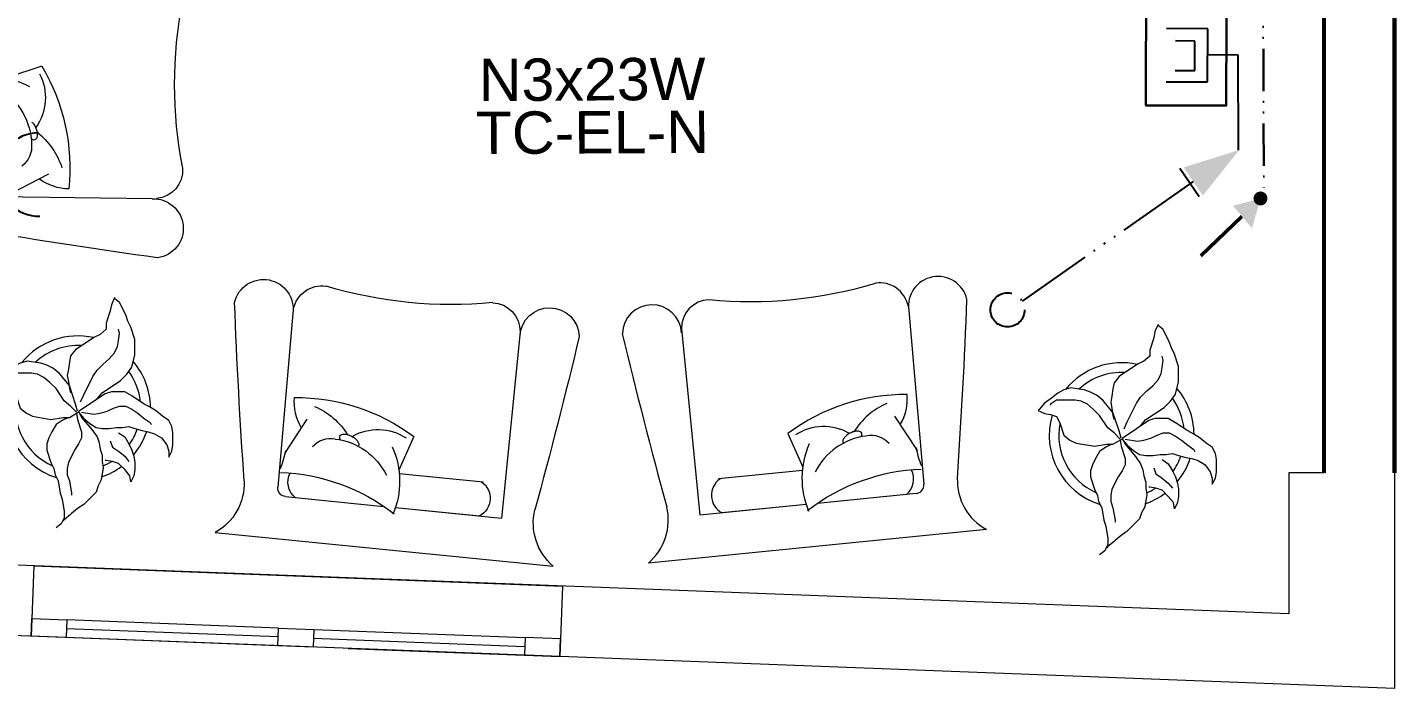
# Model space of a CAD drawing. Header units: millimetres. Extents: x -1335 to 33749, y 2338 to 5277.
# Drawn here: x 13440 to 13827.6, y 3272.5 to 3459.9 of the extents above; entities that cross this region are included whole.
import ezdxf
from ezdxf.enums import TextEntityAlignment as Align

# ---------------------------------------------------------------- set-up
doc = ezdxf.new("R2010")
doc.units = ezdxf.units.MM
for name, pattern in [('ACAD_ISO03W100', [30, 12, -18]), ('ACAD_ISO05W100', [37.5, 24, -3, 0.5, -3, 0.5, -3, 0.5, -3]), ('ACAD_ISO12W100', [21, 12, -3, 0, -3, 0, -3])]:
    doc.linetypes.add(name, pattern=pattern)
for name, color, linetype, lineweight in [('DUVAR', 7, 'Continuous', 53), ('KOLON HATTI', 3, 'Continuous', 50), ('Linye-23', 220, 'Continuous', 25), ('PENCERE', 1, 'Continuous', 20), ('priz', 50, 'Continuous', 30), ('TEF', 15, 'Continuous', 18), ('tefrişler', 134, 'Continuous', 9), ('telefon', 3, 'ACAD_ISO12W100', 30), ('YALıTıM', 7, 'Continuous', 18), ('YESIL', 74, 'Continuous', 18)]:
    doc.layers.add(name, color=color, linetype=linetype, lineweight=lineweight)
for name, color, linetype in [('eleman', 2, 'Continuous'), ('LAMBA YAZI', 51, 'Continuous'), ('televizyon', 4, 'ACAD_ISO05W100')]:
    doc.layers.add(name, color=color, linetype=linetype)
doc.layers.get('TEF').off()
doc.styles.add('LAMBA', font='arial.ttf', dxfattribs={"height": 12})

# ---------------------------------------------------------------- blocks, each defined once
blk = doc.blocks.new('adf')
at = {"layer": 'tefrişler'}
for p, q in [((110998.47, -78221.59), (111045.92, -78305.41)), ((110950.59, -78266.86), (110993.9, -78243.05)), ((110997.21, -78243.96), (111011.02, -78268.37)), ((110979.63, -78258.4), (110985.97, -78248.65)), ((110998.57, -78246.37), (111011.02, -78268.37)), ((111012.64, -78271.22), (111024.45, -78292.09)), ((111012.64, -78271.22), (111027.54, -78297.55)), ((111004.25, -78276.1), (111016.01, -78296.87)), ((110996.3, -78284.11), (111003.4, -78276.37)), ((110981.38, -78323.69), (111027.54, -78297.55))]:
    blk.add_line(p, q, dxfattribs=at)
for centre, major_axis, start_param, end_param in [((110982.44, -78220.11), (-15.52, 4.3), 2.223554, 3.319567), ((111507.43, -79674.05), (408.43, 1474.2), 0.616403, 0.649548), ((110995.1, -78245.16), (-2.34, 0.65), 3.926991, 5.497787), ((110971.97, -78229.27), (-23.12, 6.4), 2.428521, 2.655338), ((111041, -78220.56), (15.07, 54.38), 2.297702, 2.914624), ((110996.04, -78251.41), (-5.44, 1.51), 4.517579, 5.87915), ((110946.1, -78259.75), (2.24, 8.1), 0.915132, 3.975123), ((110979.38, -78269.85), (-13.46, 3.73), -1.42432, -0.78946), ((110993.7, -78259.48), (-6.72, 1.86), -0.144832, 0.876693), ((111024.27, -78235.1), (15.07, 54.38), 2.252393, 2.893244), ((110991.18, -78246.89), (-19.74, 5.47), 1.088843, 1.69928), ((111004.03, -78253.92), (-17.99, 4.98), 0.806095, 1.799336), ((110954.16, -78274.23), (-7.82, 2.17), -0.701718, 0.841689), ((110988.36, -78265.5), (0.208, 0.749), 1.165832, 1.862361), ((110989.72, -78265.47), (0.57, 2.06), 1.862361, 2.276788), ((110988.36, -78265.5), (-0.749, 0.208), -1.101493, -0.404964), ((110991.14, -78264.81), (0.99, 3.58), 2.276788, 2.534296), ((110988.63, -78266.84), (0.57, 2.06), 0.196204, 0.469303), ((110992.9, -78263.35), (-5.78, 1.6), 0.9635, 1.165832), ((111003.75, -78269.72), (-14.04, 3.89), 0.159983, 1.266031), ((110992.9, -78263.35), (-5.78, 1.6), 1.165832, 1.368164), ((110991.86, -78265.38), (0.99, 3.58), 2.938961, 3.196469), ((110991.53, -78266.92), (-2.06, 0.57), 1.625673, 2.040099), ((110991.8, -78268.25), (-0.749, 0.208), 2.040099, 2.736628), ((110991.8, -78268.25), (-0.749, 0.208), 2.736628, 2.949409), ((110996.63, -78253.36), (-23.12, 6.4), 1.837975, 2.657646), ((110853.21, -78359.17), (33.08, 119.39), 5.30512, 5.690454), ((111018.83, -78291.67), (-5.44, 1.51), 1.291777, 3.336402), ((111038.94, -78319.92), (4.3, 15.52), 6.105211, 7.201224), ((110062.45, -77121.58), (-1474.2, 408.43), 2.492045, 2.525189), ((110977.99, -78316.31), (2.17, 7.82), 2.299904, 3.843311), ((110986.25, -78330.68), (2.24, 8.1), 0.737266, 3.797257)]:
    blk.add_ellipse(centre, major_axis=major_axis, ratio=1, start_param=start_param, end_param=end_param, dxfattribs=at)
blk = doc.blocks.new('aegfwe')
at = {"layer": 'tefrişler'}
for p, q in [((64911.37, -97870.52), (64912.24, -97868.78)), ((64912.24, -97868.78), (64913.69, -97867.62)), ((64905.85, -97874.3), (64907.59, -97873.14)), ((64907.59, -97873.14), (64909.33, -97871.68)), ((64909.33, -97871.68), (64909.62, -97871.39)), ((64909.62, -97871.39), (64911.37, -97869.94)), ((64911.37, -97869.94), (64911.66, -97869.65)), ((64911.37, -97872.26), (64911.37, -97870.52)), ((64911.95, -97875.75), (64911.37, -97872.26)), ((64902.36, -97877.78), (64905.85, -97874.3)), ((64909.33, -97877.49), (64909.33, -97876.91)), ((64912.53, -97877.49), (64911.95, -97875.75)), ((64891.62, -97882.42), (64892.49, -97880.68)), ((64892.49, -97880.68), (64892.78, -97882.42)), ((64900.91, -97881.26), (64901.78, -97879.52)), ((64901.78, -97879.52), (64902.36, -97877.78)), ((64909.91, -97880.97), (64909.33, -97877.49)), ((64910.49, -97882.71), (64909.91, -97880.97)), ((64913.11, -97880.97), (64912.53, -97877.49)), ((64913.98, -97882.71), (64913.11, -97880.97)), ((64891.33, -97884.16), (64891.62, -97882.42)), ((64891.33, -97886.19), (64891.33, -97884.16)), ((64892.78, -97882.42), (64894.23, -97884.16)), ((64894.23, -97884.16), (64895.97, -97885.9)), ((64900.33, -97884.74), (64900.91, -97881.26)), ((64900.62, -97886.48), (64900.33, -97884.74)), ((64910.2, -97886.19), (64910.49, -97884.45)), ((64910.49, -97884.45), (64910.49, -97882.71)), ((64914.27, -97884.45), (64913.98, -97882.71)), ((64915.14, -97886.19), (64914.27, -97884.45)), ((64881.75, -97887.64), (64880.87, -97889.39)), ((64881.75, -97889.39), (64881.75, -97887.64)), ((64891.62, -97887.94), (64891.33, -97886.19)), ((64892.2, -97889.68), (64891.62, -97887.94)), ((64894.23, -97887.94), (64893.07, -97886.48)), ((64895.97, -97889.39), (64894.23, -97887.94)), ((64895.97, -97885.9), (64897.72, -97886.48)), ((64897.72, -97886.48), (64899.46, -97886.77)), ((64899.46, -97886.77), (64899.75, -97886.77)), ((64900.62, -97888.23), (64900.62, -97886.48)), ((64901.2, -97889.97), (64900.62, -97888.23)), ((64908.46, -97889.68), (64910.2, -97886.19)), ((64916.3, -97889.68), (64915.14, -97886.19)), ((64880.87, -97889.39), (64880.58, -97891.13)), ((64880.58, -97891.13), (64880.58, -97894.61)), ((64882.33, -97891.13), (64881.75, -97889.39)), ((64883.78, -97893.16), (64882.33, -97891.13)), ((64893.07, -97891.42), (64892.2, -97889.68)), ((64894.23, -97893.45), (64893.07, -97891.42)), ((64897.72, -97890.55), (64895.97, -97889.39)), ((64898.3, -97892.29), (64897.72, -97890.55)), ((64901.49, -97891.71), (64901.2, -97889.97)), ((64902.07, -97893.45), (64901.49, -97891.71)), ((64906.43, -97893.16), (64907.3, -97891.42)), ((64907.3, -97891.42), (64908.46, -97889.68)), ((64915.72, -97893.16), (64916.3, -97891.42)), ((64916.3, -97891.42), (64916.3, -97889.68)), ((64880.58, -97894.61), (64880.87, -97896.35)), ((64880.87, -97896.35), (64881.75, -97898.09)), ((64885.81, -97894.32), (64883.78, -97893.16)), ((64887.55, -97894.9), (64885.81, -97894.32)), ((64889.3, -97895.19), (64887.55, -97894.9)), ((64891.33, -97895.77), (64889.3, -97895.19)), ((64893.07, -97896.35), (64891.33, -97895.77)), ((64894.81, -97896.06), (64893.07, -97896.35)), ((64895.97, -97894.61), (64894.23, -97893.45)), ((64896.56, -97896.06), (64894.81, -97896.06)), ((64898.59, -97895.77), (64896.56, -97896.06)), ((64900.62, -97895.77), (64898.59, -97895.77)), ((64902.36, -97896.06), (64900.62, -97895.77)), ((64903.53, -97895.48), (64902.07, -97893.45)), ((64904.11, -97897.22), (64902.36, -97896.06)), ((64906.43, -97898.96), (64903.53, -97895.48)), ((64906.43, -97894.9), (64906.43, -97893.16)), ((64907.59, -97898.38), (64906.43, -97894.9)), ((64913.69, -97896.93), (64914.85, -97894.9)), ((64914.85, -97894.9), (64915.72, -97893.16)), ((64881.75, -97898.09), (64883.49, -97899.25)), ((64883.49, -97899.25), (64885.23, -97900.7)), ((64886.97, -97897.51), (64886.68, -97896.93)), ((64888.72, -97898.67), (64886.97, -97897.51)), ((64890.46, -97900.12), (64888.72, -97898.67)), ((64892.2, -97901.28), (64890.46, -97900.12)), ((64901.2, -97900.12), (64899.17, -97900.7)), ((64902.94, -97899.83), (64901.2, -97900.12)), ((64906.43, -97900.41), (64902.94, -97899.83)), ((64905.85, -97898.67), (64904.11, -97897.22)), ((64907.3, -97900.41), (64905.85, -97898.67)), ((64907.3, -97900.7), (64906.43, -97898.96)), ((64907.88, -97900.12), (64907.01, -97900.7)), ((64907.88, -97900.12), (64907.59, -97898.38)), ((64909.91, -97898.96), (64907.88, -97900.12)), ((64911.66, -97898.96), (64909.91, -97898.96)), ((64910.2, -97898.96), (64911.95, -97898.09)), ((64915.14, -97898.38), (64911.66, -97898.96)), ((64911.95, -97898.09), (64913.69, -97896.93)), ((64920.37, -97899.25), (64915.14, -97898.38)), ((64922.11, -97900.12), (64920.37, -97899.25)), ((64923.85, -97901.57), (64922.11, -97900.12)), ((64885.23, -97900.7), (64886.97, -97901.86)), ((64886.97, -97901.86), (64888.72, -97902.73)), ((64888.72, -97902.73), (64892.2, -97905.06)), ((64893.94, -97902.15), (64892.2, -97901.28)), ((64895.68, -97902.15), (64893.94, -97902.15)), ((64897.43, -97901.57), (64895.68, -97902.15)), ((64899.17, -97900.7), (64897.43, -97901.57)), ((64899.75, -97905.64), (64906.72, -97900.99)), ((64902.07, -97904.19), (64900.62, -97905.93)), ((64906.72, -97903.32), (64905.85, -97905.35)), ((64906.72, -97900.99), (64907.3, -97900.7)), ((64907.59, -97900.7), (64908.17, -97902.73)), ((64907.88, -97900.41), (64909.62, -97902.15)), ((64908.17, -97902.73), (64909.91, -97907.96)), ((64909.62, -97902.15), (64911.37, -97903.61)), ((64911.37, -97903.61), (64913.69, -97907.09)), ((64925.01, -97905.06), (64923.85, -97901.57)), ((64892.2, -97905.06), (64894.23, -97906.22)), ((64894.23, -97906.22), (64898.01, -97906.22)), ((64900.62, -97905.93), (64895.39, -97909.41)), ((64898.01, -97906.22), (64899.75, -97905.64)), ((64905.85, -97905.35), (64903.23, -97910.57)), ((64909.91, -97907.09), (64909.62, -97905.93)), ((64910.2, -97909.12), (64909.91, -97907.09)), ((64909.91, -97907.96), (64912.82, -97911.44)), ((64913.69, -97907.09), (64915.43, -97908.83)), ((64925.88, -97906.8), (64925.01, -97905.06)), ((64927.63, -97907.38), (64925.88, -97906.8)), ((64929.37, -97907.67), (64927.63, -97907.38)), ((64931.11, -97908.54), (64929.37, -97907.67)), ((64893.65, -97911.15), (64892.2, -97913.18)), ((64895.39, -97909.41), (64893.65, -97911.15)), ((64903.23, -97910.57), (64902.07, -97912.31)), ((64910.49, -97910.86), (64910.2, -97909.12)), ((64910.2, -97912.6), (64910.49, -97910.86)), ((64912.82, -97911.44), (64914.56, -97912.89)), ((64915.43, -97908.83), (64917.17, -97910.28)), ((64917.17, -97910.28), (64918.92, -97911.15)), ((64918.92, -97911.15), (64920.66, -97911.44)), ((64920.66, -97911.44), (64925.88, -97911.44)), ((64925.88, -97911.44), (64927.63, -97910.28)), ((64927.34, -97912.02), (64929.37, -97910.57)), ((64927.63, -97910.28), (64927.63, -97909.99)), ((64929.37, -97910.57), (64930.82, -97908.83)), ((64930.82, -97908.83), (64931.11, -97908.54)), ((64892.2, -97913.18), (64891.33, -97916.66)), ((64898.59, -97915.5), (64897.14, -97917.24)), ((64900.33, -97914.05), (64898.59, -97915.5)), ((64902.07, -97912.31), (64900.33, -97914.05)), ((64909.62, -97916.37), (64909.91, -97914.63)), ((64909.91, -97914.63), (64910.2, -97912.6)), ((64914.56, -97912.89), (64916.3, -97913.76)), ((64916.3, -97913.76), (64918.04, -97914.34)), ((64918.04, -97914.34), (64920.08, -97914.63)), ((64920.08, -97914.63), (64921.82, -97914.92)), ((64921.82, -97914.92), (64923.85, -97914.34)), ((64923.85, -97914.34), (64925.59, -97913.47)), ((64925.59, -97913.47), (64927.34, -97912.02)), ((64891.33, -97916.66), (64891.33, -97921.02)), ((64896.27, -97918.99), (64895.97, -97920.73)), ((64897.14, -97917.24), (64896.27, -97918.99)), ((64902.94, -97921.6), (64908.17, -97918.12)), ((64908.17, -97918.12), (64909.62, -97916.37)), ((64891.33, -97921.02), (64892.49, -97924.5)), ((64895.97, -97920.73), (64895.68, -97922.76)), ((64895.68, -97922.76), (64895.97, -97923.92)), ((64899.46, -97923.92), (64901.2, -97922.47)), ((64901.2, -97922.47), (64902.94, -97921.6)), ((64892.49, -97924.5), (64893.36, -97926.24)), ((64893.36, -97926.24), (64893.94, -97927.98)), ((64898.3, -97929.14), (64899.46, -97925.66)), ((64899.46, -97925.66), (64899.46, -97923.92)), ((64893.94, -97927.98), (64895.68, -97931.46)), ((64897.14, -97932.91), (64898.01, -97930.88)), ((64898.01, -97930.88), (64898.3, -97929.14)), ((64895.68, -97931.46), (64897.14, -97932.62))]:
    blk.add_line(p, q, dxfattribs=at)
for radius, start, end in [(20.54, 109.0007, 126.8665), (20.54, 343.7977, 72.6985), (20.54, 139.964, 161.4683), (17.8, 113.3714, 122.6233), (17.8, 349.1696, 66.1695), (17.8, 144.587, 160.5864), (20.54, 180.9322, 220.3045), (17.8, 186.2472, 216.0298), (20.54, 257.5002, 320.8039), (17.8, 266.71, 312.8028)]:
    blk.add_arc((64907.46, -97901.5), radius, start, end, dxfattribs=at)
blk = doc.blocks.new('adfgb')
at = {"layer": 'tefrişler'}
for p, q in [((110590.58, -78475.61), (110590.58, -78313.71)), ((110654.55, -78329.51), (110605.13, -78330.12)), ((110602.71, -78332.55), (110602.71, -78360.59)), ((110625.12, -78336.46), (110614.79, -78331.09)), ((110602.71, -78363.87), (110602.71, -78395.19)), ((110612.4, -78363.99), (110612.4, -78387.86)), ((110623.28, -78367.04), (110613.28, -78363.8)), ((110602.71, -78425.45), (110602.71, -78395.19)), ((110655.75, -78395.19), (110602.71, -78395.19)), ((110655.75, -78395.19), (110602.71, -78395.19)), ((110602.71, -78425.45), (110602.71, -78401.46)), ((110612.4, -78425.33), (110612.4, -78401.46)), ((110623.28, -78422.28), (110613.28, -78425.52)), ((110602.71, -78456.77), (110602.71, -78428.73)), ((110602.71, -78454), (110602.71, -78428.73)), ((110625.12, -78452.86), (110614.79, -78458.23)), ((110654.55, -78459.82), (110605.13, -78459.2))]:
    blk.add_line(p, q, dxfattribs=at)
at = {"layer": 'tefrişler', "extrusion": (0, 0, -1)}
for centre, major_axis, start_param, end_param in [((110603.8, -78304.52), (-11.38, 11.38), 3.79435, 4.890363), ((110605.13, -78332.55), (-1.71, 1.71), 5.497787, 7.068583), ((110553.06, -78333.76), (39.9, 39.9), 0.726906, 1.343827), ((110607.39, -78338.46), (-3.99, 3.99), 6.088376, 7.449946)]:
    blk.add_ellipse(centre, major_axis=major_axis, ratio=1, start_param=start_param, end_param=end_param, dxfattribs=at)
at = {"layer": 'tefrişler'}
for centre, major_axis, ratio, start_param, end_param in [((110863.22, -79828.42), (-1081.68, 1081.68), 1, -0.649548, -0.616403), ((110654.96, -78321.11), (-5.94, 5.94), 1, 2.308063, 5.368053), ((110617.43, -78307.33), (16.96, 16.96), 1, 3.627847, 3.854664), ((110655.07, -78337.69), (-5.74, 5.74), 1, 3.8707, 5.414107), ((110630.97, -78346.29), (-9.88, 9.88), 1, -0.781337, -0.146476), ((110574.79, -78338.17), (-39.9, 39.9), 1, 3.389942, 4.030792), ((110613.4, -78344.33), (-4.93, 4.93), 1, 3.835696, 4.857221), ((110609.39, -78332.13), (14.49, 14.49), 1, 4.583906, 5.194343), ((110784.77, -78361.87), (87.6, 87.6), 1, 2.163527, 2.548862), ((110601.68, -78344.58), (-13.2, 13.2), 1, 2.913053, 3.906294), ((110621.44, -78348.23), (-1.51, 1.51), 1, -0.469303, -0.196204), ((110621.02, -78346.93), (0.55, 0.55), 1, 0.404964, 1.101493), ((110616, -78347.3), (4.24, 4.24), 1, 4.915021, 5.117353), ((110621.02, -78346.93), (-0.55, 0.55), 1, 4.420824, 5.117353), ((110609.7, -78358.19), (-10.3, 10.3), 1, 3.446358, 4.552406), ((110616, -78347.3), (4.24, 4.24), 1, 5.117353, 5.319685), ((110619.82, -78347.58), (-1.51, 1.51), 1, 4.006397, 4.420824), ((110618.25, -78347.7), (2.62, 2.62), 1, 5.319685, 5.577194), ((110617.91, -78348.56), (-2.62, 2.62), 1, 3.086716, 3.344225), ((110607.84, -78340.44), (16.96, 16.96), 1, 3.62554, 4.44521), ((110607.39, -78384.72), (-3.99, 3.99), 1, 1.375987, 3.420612), ((110655.07, -78386.04), (3.06, 8.95), 0.839265, 3.612252, 5.040953), ((110655.07, -78403.28), (5.74, 5.74), 1, 5.441497, 6.984904), ((110655.07, -78403.28), (5.74, 5.74), 1, 5.441497, 6.984904), ((110607.39, -78404.6), (-3.99, 3.99), 1, 4.433369, 6.477995), ((110784.77, -78427.46), (87.6, 87.6), 1, 2.163527, 2.548861), ((110574.79, -78451.15), (39.9, 39.9), 1, 5.393986, 6.034836), ((110607.84, -78448.88), (-16.96, 16.96), 1, -1.303618, -0.483947), ((110553.06, -78455.56), (-39.9, 39.9), 1, 3.868498, 4.48542), ((110609.7, -78431.13), (-10.3, 10.3), 1, 3.301576, 4.407624), ((110601.68, -78444.74), (-13.2, 13.2), 1, 3.947688, 4.940929), ((110619.38, -78438.3), (-0.55, 0.55), 1, -0.404964, -0.192184), ((110619.38, -78438.3), (-0.55, 0.55), 1, -1.101493, -0.404964), ((110618.96, -78439.59), (-1.51, 1.51), 1, -1.51592, -1.101493), ((110617.91, -78440.76), (2.62, 2.62), 1, 6.080553, 6.338062), ((110616, -78442.02), (4.24, 4.24), 1, 5.878221, 6.080553), ((110621.02, -78442.39), (-0.55, 0.55), 1, 2.736628, 3.433158), ((110616, -78442.02), (-4.24, 4.24), 1, 4.105093, 4.307425), ((110619.82, -78441.74), (-1.51, 1.51), 1, 3.433158, 3.847584), ((110618.25, -78441.62), (2.62, 2.62), 1, 5.418381, 5.675889), ((110609.39, -78457.19), (-14.49, 14.49), 1, 4.230435, 4.840872), ((110613.4, -78444.99), (-4.93, 4.93), 1, 2.996761, 4.018286), ((110621.44, -78441.09), (1.51, 1.51), 1, 3.337796, 3.610896), ((110621.02, -78442.39), (-0.55, 0.55), 1, 2.040099, 2.736628), ((110607.39, -78450.86), (3.99, 3.99), 1, 2.946783, 4.308353), ((110630.97, -78443.03), (9.88, 9.88), 1, 3.288069, 3.922929), ((110655.07, -78451.63), (5.74, 5.74), 1, 4.010671, 5.554078), ((110605.13, -78456.77), (1.71, 1.71), 1, 2.356194, 3.926991), ((110617.43, -78481.99), (-16.96, 16.96), 1, -0.713072, -0.486255), ((110654.96, -78468.21), (5.94, 5.94), 1, 4.056725, 7.116715), ((110603.8, -78484.8), (-11.38, 11.38), 1, -0.918039, 0.177974), ((110863.22, -76960.9), (1081.68, 1081.68), 1, 3.757996, 3.791141)]:
    blk.add_ellipse(centre, major_axis=major_axis, ratio=ratio, start_param=start_param, end_param=end_param, dxfattribs=at)

msp = doc.modelspace()

# ---------------------------------------------------------------- hatches: boundary and pattern name
at = {"layer": 'KOLON HATTI', "linetype": 'ByBlock', "lineweight": 50}
for points in [[(13789.6, 3411.3), (13781.76, 3409.35), (13787.18, 3402.97)], [(13789.48, 3413.37, -1), (13789.66, 3409.4, -1)]]:
    msp.add_hatch(color=3, dxfattribs=at).paths.add_polyline_path(points)
at = {"layer": 'televizyon', "linetype": 'ACAD_ISO03W100', "ltscale": 10}
msp.add_hatch(color=256, dxfattribs=at).paths.add_polyline_path([(13783.51, 3425.08), (13767.8, 3420.2), (13773.26, 3412.21)])

# ---------------------------------------------------------------- linework, layer by layer
at = {"linetype": 'ByBlock'}
msp.add_arc((13443.38, 3418.17), 11.84, 90.9438, 270.9438, dxfattribs=at)
at = {"layer": 'DUVAR'}
for p, q in [((13807.62, 3333.65), (13807.62, 3661.49)), ((13827.62, 3333.65), (13827.62, 3661.49))]:
    msp.add_line(p, q, dxfattribs=at)
msp.add_lwpolyline([(13827.62, 3661.49), (13827.62, 3333.65)], dxfattribs=at)
at = {"layer": 'eleman'}
for p, q in [((13774.62, 3459.47), (13762.92, 3459.51)), ((13774.57, 3444.42), (13774.62, 3459.47)), ((13771, 3456), (13765.45, 3456.02)), ((13770.97, 3447.52), (13771, 3456)), ((13770.97, 3447.52), (13765.42, 3447.53)), ((13762.87, 3444.46), (13774.57, 3444.42))]:
    msp.add_line(p, q, dxfattribs=at)
at = {"layer": 'KOLON HATTI', "color": 3, "linetype": 'ByBlock', "lineweight": 50}
msp.add_line((13772.63, 3395.09), (13784.34, 3406.29), dxfattribs=at)
at = {"layer": 'Linye-23'}
for p, q in [((13774.57, 3452.2), (13783.17, 3452.06)), ((13783.17, 3452.06), (13783.3, 3425.05))]:
    msp.add_line(p, q, dxfattribs=at)
at = {"layer": 'PENCERE', "color": 21, "linetype": 'Continuous', "lineweight": 20}
for p, q in [((13441.83, 3307.32), (13441.06, 3287.34)), ((13441.83, 3307.32), (13591.72, 3301.57)), ((13591.72, 3301.57), (13590.95, 3281.58)), ((13511.2, 3289.64), (13451.25, 3291.95)), ((13590.95, 3281.58), (13441.06, 3287.34)), ((13511.01, 3284.64), (13451.06, 3286.95)), ((13511.11, 3287.14), (13451.15, 3289.45)), ((13486.13, 3288.1), (13451.15, 3289.45)), ((13521.2, 3289.26), (13581.15, 3286.96)), ((13521.1, 3286.76), (13581.06, 3284.46)), ((13531, 3283.88), (13580.96, 3281.97))]:
    msp.add_line(p, q, dxfattribs=at)
for points in [[(13441.26, 3292.33), (13451.25, 3291.95), (13451.06, 3286.95), (13441.06, 3287.34)], [(13511.2, 3289.64), (13521.2, 3289.26), (13521, 3284.26), (13511.01, 3284.64)], [(13591.15, 3286.58), (13581.15, 3286.96), (13580.96, 3281.97), (13590.95, 3281.58)]]:
    msp.add_lwpolyline(points, close=True, dxfattribs=at)
at = {"layer": 'priz'}
msp.add_lwpolyline([(13757.29, 3510.84), (13780.13, 3510.76), (13779.9, 3437.69), (13757.06, 3437.76)], close=True, dxfattribs=at)
at = {"layer": 'telefon'}
msp.add_line((13790.32, 3475), (13790.53, 3412.8), dxfattribs=at)
at = {"layer": 'televizyon'}
for p, q in [((13766.7, 3419.93), (13772.17, 3411.93)), ((13770.53, 3416.2), (13722.03, 3382.29))]:
    msp.add_line(p, q, dxfattribs=at)
msp.add_circle((13717.87, 3379.82), 4.84, dxfattribs=at)
at = {"layer": 'YALıTıM'}
msp.add_lwpolyline([(13697.79, 3836.32), (13807.62, 3836.32), (13807.62, 3333.65), (13797.62, 3333.65), (13797.62, 3293.67), (13407.49, 3308.65), (13407.49, 3349.79), (13407.49, 3372.3), (13407.49, 3661.49), (13416.5, 3661.49)], dxfattribs=at)
at = {"layer": 'YESIL'}
msp.add_lwpolyline([(13527.79, 3671.49), (13527.79, 3661.49), (13697.79, 3661.49), (13697.79, 3816.32), (13827.62, 3816.32), (13827.62, 3272.5), (13135.1, 3299.1), (13108.06, 4164.42), (13352.49, 4164.36), (13352.49, 4519.7), (13827.62, 4540.97), (13827.62, 4164.36), (13527.79, 4164.36), (13527.79, 3838.41)], dxfattribs=at)

# ---------------------------------------------------------------- block references
at = {"layer": 'DUVAR', "color": 1, "rotation": 180}
for p in [(78361.84, -94549.59), (78657.68, -94557.21)]:
    msp.add_blockref('aegfwe', p, dxfattribs=at)
at = {"layer": 'TEF', "xscale": -1}
for name, p, rotation in [('adfgb', (-97179.13, -74918.21), 180), ('adf', (-102947.08, 73180.34), 113.8637590828995)]:
    msp.add_blockref(name, p, dxfattribs=dict(at, rotation=rotation))
at = {"layer": 'TEF', "rotation": 246.1362409171004}
msp.add_blockref('adf', (130152.23, 73181.19), dxfattribs=at)

# ---------------------------------------------------------------- texts
at = {"layer": 'LAMBA YAZI', "style": 'LAMBA'}
for s, p in [('N3x23W ', (13602.48, 3439.15)), ('TC-EL-N ', (13602.55, 3424.15))]:
    msp.add_text(s, height=12, rotation=0.3049, dxfattribs=at).set_placement(p, align=Align.CENTER)

doc.saveas('drawing.dxf')
